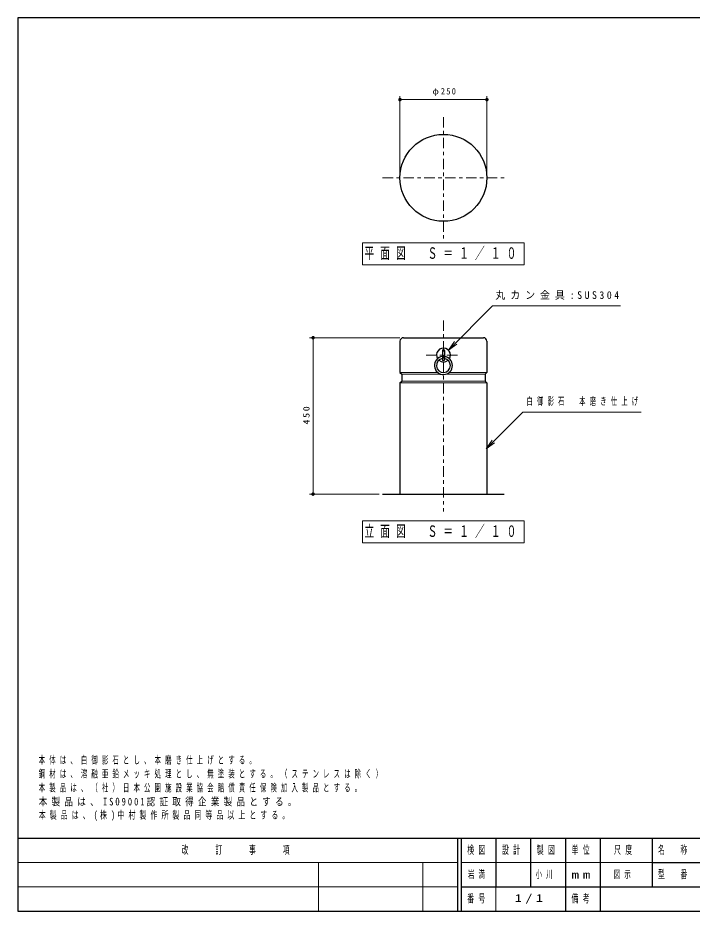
# Model space of a CAD drawing. Units: millimetres on the paper, scale 1:10. Extents: x -365 to 12, y -47 to 257.
# Drawn here: x -365 to -171, y 0 to 257 of the extents above; entities that cross this region are included whole.
import ezdxf

# ---------------------------------------------------------------- set-up
doc = ezdxf.new("R2010")
doc.units = ezdxf.units.MM
doc.linetypes.add('USER2', pattern=[6, 3, -1, 1, -1])
doc.layers.add('LY_1', color=7, linetype='Continuous', lineweight=13)
doc.layers.add('LY_2', color=7, linetype='Continuous', lineweight=13)
doc.styles.add('ＭＳ ゴシック', font='')
doc.styles.get('ＭＳ ゴシック').set_extended_font_data('MS Gothic')

# ---------------------------------------------------------------- blocks, each defined once
blk = doc.blocks.new('filled_dot')
at = {"color": 0, "linetype": 'Continuous', "lineweight": -2, "const_width": 1.25}
blk.add_lwpolyline([(-0.625, 0, 1), (0.625, 0, 1)], format="xyb", close=True, dxfattribs=at)

msp = doc.modelspace()

# ---------------------------------------------------------------- linework, layer by layer
at = {"layer": 'LY_1'}
for p, q in [((-255.075, 211.974), (-255.075, 234.474)), ((-230.075, 211.974), (-230.075, 234.474)), ((-255.075, 233.474), (-230.075, 233.474)), ((-219.325, 192.284), (-265.825, 192.284)), ((-265.825, 192.284), (-265.825, 185.984)), ((-219.325, 185.984), (-219.325, 192.284)), ((-265.825, 185.984), (-219.325, 185.984)), ((-255.075, 164.974), (-281.075, 164.974)), ((-280.075, 119.974), (-280.075, 164.974)), ((-241.161, 161.388), (-239.393, 163.863)), ((-241.161, 161.388), (-239.039, 163.509)), ((-238.686, 163.156), (-241.161, 161.388)), ((-255.075, 154.974), (-244.236, 154.974)), ((-254.575, 154.474), (-243.289, 154.474)), ((-241.861, 154.474), (-230.575, 154.474)), ((-240.913, 154.974), (-230.075, 154.974)), ((-255.075, 151.974), (-230.075, 151.974)), ((-254.575, 152.474), (-230.575, 152.474)), ((-230.318, 132.987), (-228.551, 135.462)), ((-230.318, 132.987), (-228.197, 135.109)), ((-227.843, 134.755), (-230.318, 132.987)), ((-261.075, 119.974), (-281.075, 119.974)), ((-219.325, 112.284), (-265.825, 112.284)), ((-265.825, 112.284), (-265.825, 105.984)), ((-219.325, 105.984), (-219.325, 112.284)), ((-265.825, 105.984), (-219.325, 105.984))]:
    msp.add_line(p, q, dxfattribs=at)
at = {"layer": 'LY_1', "linetype": 'USER2'}
for p, q in [((-242.575, 228.474), (-242.575, 193.474)), ((-260.075, 210.974), (-225.075, 210.974)), ((-242.575, 169.974), (-242.575, 114.974)), ((-247.575, 159.974), (-237.575, 159.974))]:
    msp.add_line(p, q, dxfattribs=at)
at = {"layer": 'LY_1', "color": 3, "lineweight": 25}
for p, q in [((-254.075, 164.974), (-231.075, 164.974)), ((-255.075, 163.974), (-255.075, 154.974)), ((-230.075, 163.974), (-230.075, 154.974)), ((-242.875, 161.274), (-242.875, 158.674)), ((-242.275, 161.274), (-242.275, 158.674)), ((-255.075, 154.974), (-254.575, 154.474)), ((-254.575, 154.474), (-254.575, 152.474)), ((-230.575, 154.474), (-230.075, 154.974)), ((-230.575, 154.474), (-230.575, 152.474)), ((-255.075, 151.974), (-254.575, 152.474)), ((-255.075, 151.974), (-255.075, 119.974)), ((-230.575, 152.474), (-230.075, 151.974)), ((-230.075, 151.974), (-230.075, 119.974))]:
    msp.add_line(p, q, dxfattribs=at)
at = {"layer": 'LY_1', "color": 20, "lineweight": 25}
msp.add_line((-260.075, 119.974), (-225.075, 119.974), dxfattribs=at)
at = {"layer": 'LY_1'}
for points in [[(-241.161, 161.388), (-228.433, 174.116), (-191.608, 174.116)], [(-230.318, 132.987), (-219.712, 143.594), (-185.686, 143.594)]]:
    msp.add_lwpolyline(points, dxfattribs=at)
at = {"layer": 'LY_1', "color": 3, "lineweight": 25}
msp.add_circle((-242.575, 210.974), 12.5, dxfattribs=at)
for centre, radius, start, end in [((-254.075, 163.974), 1, 89.99999, 180), ((-231.075, 163.974), 1, 0, 90), ((-242.575, 159.974), 2, 0, 211.33226), ((-242.575, 156.974), 2.6, 96.62581, 0.00001), ((-242.575, 161.274), 0.3, 0, 180), ((-242.575, 156.974), 2.6, 0, 83.37419), ((-242.575, 159.974), 2, 328.66775, 0), ((-242.575, 156.974), 2, 98.62693, 0.00001), ((-242.575, 159.974), 2, 228.59038, 311.40962), ((-242.575, 158.674), 0.3, 179.99999, 0.00001), ((-242.575, 156.974), 2, 0, 81.37307)]:
    msp.add_arc(centre, radius, start, end, dxfattribs=at)
at = {"layer": 'LY_2', "color": 20, "lineweight": 25}
for p, q in [((0, 257), (-365, 257)), ((-365, 257), (-365, 0)), ((-365, 21), (0, 21)), ((-365, 0), (0, 0))]:
    msp.add_line(p, q, dxfattribs=at)
at = {"layer": 'LY_2', "color": 3, "lineweight": 25}
for p, q in [((-238.5, 21), (-238.5, 0)), ((-237.5, 21), (-237.5, 0)), ((-227.5, 21), (-227.5, 7)), ((-217.5, 21), (-217.5, 7)), ((-207.5, 21), (-207.5, 0)), ((-197.5, 21), (-197.5, 7)), ((-182.5, 21), (-182.5, 7)), ((-182.5, 14), (-70, 14)), ((-237.5, 7), (0, 7)), ((-197.5, 7), (-197.5, 0))]:
    msp.add_line(p, q, dxfattribs=at)
at = {"layer": 'LY_2'}
for p, q in [((-365, 14), (-238.5, 14)), ((-278.5, 14), (-278.5, 0)), ((-248.5, 14), (-248.5, 0)), ((-237.5, 14), (-182.5, 14)), ((-365, 7), (-238.5, 7)), ((-227.5, 7), (-227.5, 0))]:
    msp.add_line(p, q, dxfattribs=at)

# ---------------------------------------------------------------- block references
at = {"layer": 'LY_1', "xscale": 0.4, "yscale": 0.4}
msp.add_blockref('filled_dot', (-255.075, 233.474), dxfattribs=at)
for p, rotation in [((-230.075, 233.474), 180), ((-280.075, 164.974), 270), ((-280.075, 119.974), 90)]:
    msp.add_blockref('filled_dot', p, dxfattribs=dict(at, rotation=rotation))

# ---------------------------------------------------------------- texts
at = {"layer": 'LY_1', "style": 'ＭＳ ゴシック'}
for s, insert, char_height, attachment_point in [('\\T1.33;\\W0.95;φ250', (-242.156, 234.474), 1.833, 8), ('\\T1.64;\\W0.6;平面図\u3000Ｓ＝１／１０', (-242.575, 189.134), 3.299, 5), ('\\T1.5;\\W0.95;丸カン金具:SUS304', (-227.608, 177.116), 2.199, 4), ('\\T1.64;\\W0.6;白御影石\u3000本磨き仕上げ', (-218.686, 146.594), 2.199, 4), ('\\T1.64;\\W0.6;立面図\u3000Ｓ＝１／１０', (-242.575, 109.134), 3.299, 5), ('\\T1.64;\\W0.6;本体は、白御影石とし、本磨き仕上げとする。', (-359, 43.375), 2.199, 4), ('\\T1.64;\\W0.6;鋼材は、溶融亜鉛メッキ処理とし、無塗装とする。（ステンレスは除く）', (-359, 39.375), 2.199, 4), ('\\T1.64;\\W0.6;本製品は、（社）日本公園施設業協会賠償責任保険加入製品とする。', (-359, 35.375), 2.199, 4), ('\\T1.5;\\W0.8;本製品は、ISO9001認証取得企業製品とする。', (-359, 31.375), 2.199, 4), ('\\T1.58;\\W0.65;本製品は、(株)中村製作所製品同等品以上とする。', (-359, 27.375), 2.199, 4), ('\\T1.64;\\W0.6;岩満', (-232.5, 10.5), 2.199, 5), ('\\T1.64;\\W0.6;小川', (-213.025, 10.5), 2.199, 5), ('\\T1.64;\\W0.6;図示', (-190.525, 10.5), 2.199, 5), ('\\T1.5;\\W1.35;1/1', (-217.5, 3.5), 2.199, 5)]:
    msp.add_mtext(s, dxfattribs=dict(at, insert=insert, char_height=char_height, attachment_point=attachment_point))
at = {"layer": 'LY_1', "insert": (-281.075, 142.866), "char_height": 1.833, "attachment_point": 8, "rotation": 90, "style": 'ＭＳ ゴシック'}
msp.add_mtext('\\T1.33;\\W1.15;450', dxfattribs=at)
at = {"layer": 'LY_2', "char_height": 2.346, "attachment_point": 5, "style": 'ＭＳ ゴシック'}
for s, insert in [('\\T1.64;\\W0.6;改\u3000\u3000訂\u3000\u3000事\u3000\u3000項', (-301.75, 17.5)), ('\\T1.64;\\W0.6;検図', (-232.5, 17.5)), ('\\T1.64;\\W0.6;設計', (-222.5, 17.5)), ('\\T1.64;\\W0.6;製図', (-212.5, 17.5)), ('\\T1.64;\\W0.6;単位', (-202.5, 17.5)), ('\\T1.64;\\W0.6;尺度', (-190.25, 17.5)), ('\\T1.64;\\W0.6;名\u3000称', (-176, 17.5)), ('\\T1.5;\\W1.35;mm', (-202.5, 10.5)), ('\\T1.64;\\W0.6;型\u3000番', (-176, 10.5)), ('\\T1.64;\\W0.6;備考', (-202.5, 3.5)), ('\\T1.64;\\W0.6;番号', (-232.5, 3.5))]:
    msp.add_mtext(s, dxfattribs=dict(at, insert=insert))

doc.saveas('drawing.dxf')
